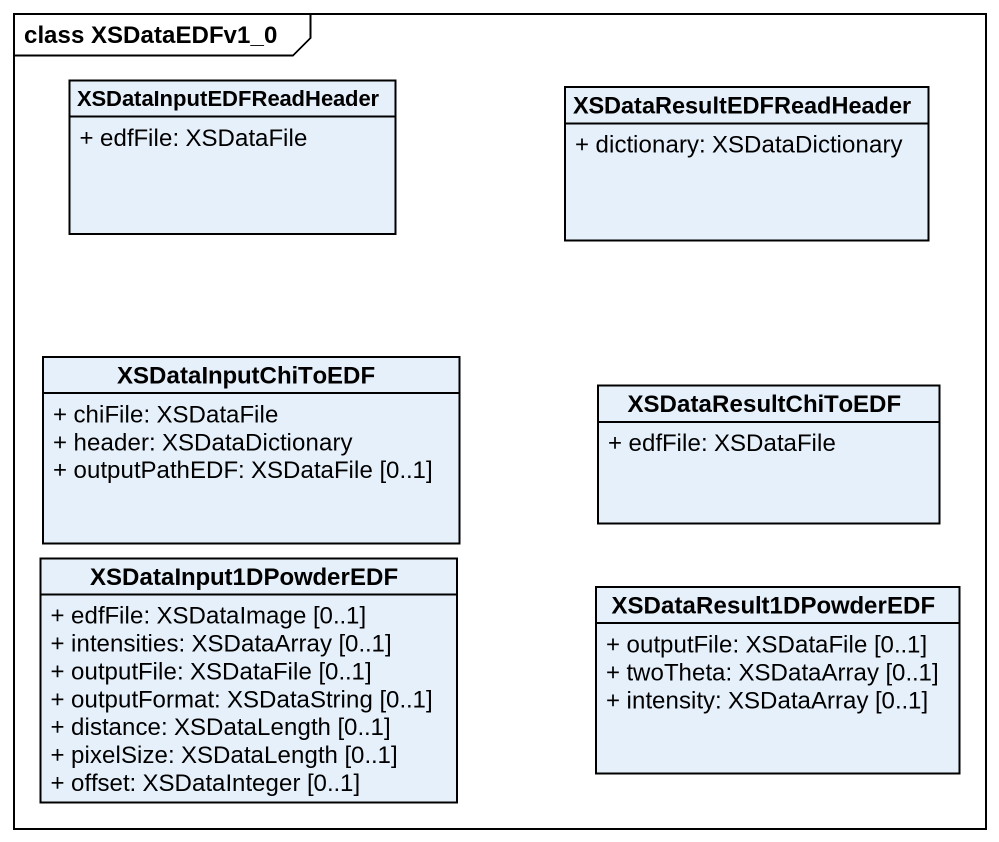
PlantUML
@startuml
mainframe class XSDataEDFv1_0
hide circle
hide empty members
skinparam classAttributeIconSize 0
class XSDataInputEDFReadHeader {
  + edfFile: XSDataFile
}
class XSDataResultEDFReadHeader {
  + dictionary: XSDataDictionary
}
class XSDataInputChiToEDF {
  + chiFile: XSDataFile
  + header: XSDataDictionary
  + outputPathEDF: XSDataFile [0..1]
}
class XSDataResultChiToEDF {
  + edfFile: XSDataFile
}
class XSDataInput1DPowderEDF {
  + edfFile: XSDataImage [0..1]
  + intensities: XSDataArray [0..1]
  + outputFile: XSDataFile [0..1]
  + outputFormat: XSDataString [0..1]
  + distance: XSDataLength [0..1]
  + pixelSize: XSDataLength [0..1]
  + offset: XSDataInteger [0..1]
}
class XSDataResult1DPowderEDF {
  + outputFile: XSDataFile [0..1]
  + twoTheta: XSDataArray [0..1]
  + intensity: XSDataArray [0..1]
}
@enduml
